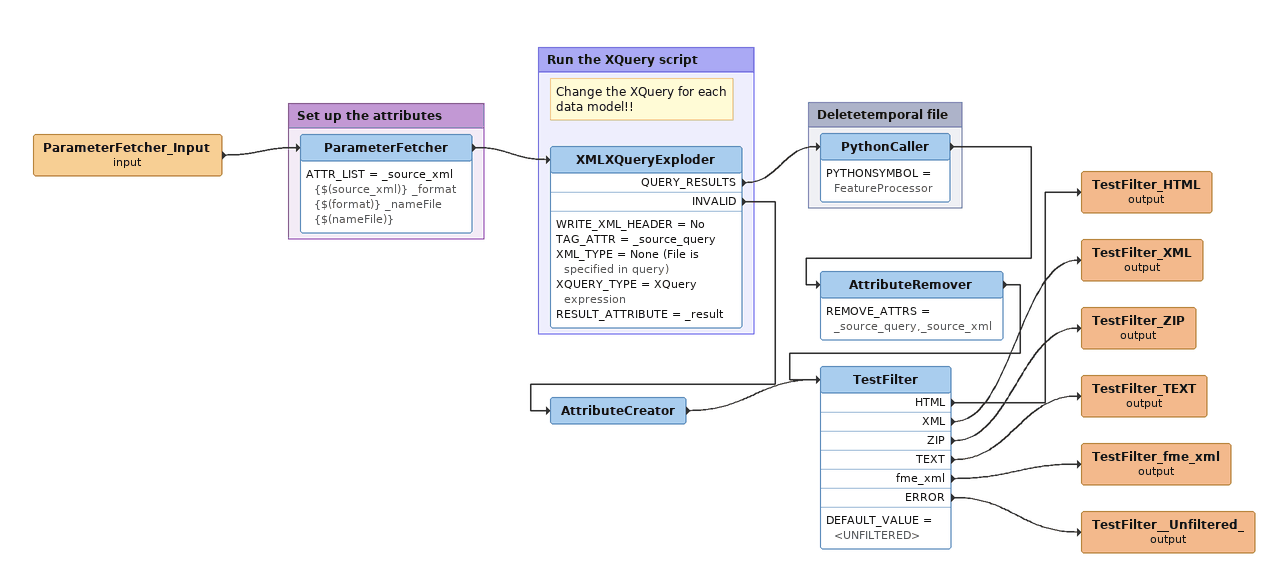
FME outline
ParameterFetcher_Input (input)
    -> ParameterFetcher
AttributeRemover
    REMOVE_ATTRS = _source_query,_source_xml
    -> TestFilter
AttributeCreator
    -> TestFilter
TestFilter
    DEFAULT_VALUE = <UNFILTERED>
    HTML -> TestFilter_HTML (output)
    XML -> TestFilter_XML (output)
    ZIP -> TestFilter_ZIP (output)
    TEXT -> TestFilter_TEXT (output)
    fme_xml -> TestFilter_fme_xml (output)
    ERROR -> TestFilter__Unfiltered_ (output)
TestFilter_HTML (output)
TestFilter_XML (output)
TestFilter_ZIP (output)
TestFilter_TEXT (output)
TestFilter_fme_xml (output)
TestFilter__Unfiltered_ (output)

Bookmark: Set up the attributes
ParameterFetcher
    ATTR_LIST = _source_xml {$(source_xml)} _format {$(format)} _nameFile {$(nameFile)}
    -> XMLXQueryExploder

Bookmark: Run the XQuery script
Note: Change the XQuery for each data model!!
XMLXQueryExploder
    WRITE_XML_HEADER = No
    TAG_ATTR = _source_query
    XML_TYPE = None (File is specified in query)
    XQUERY_TYPE = XQuery expression
    RESULT_ATTRIBUTE = _result
    QUERY_RESULTS -> PythonCaller
    INVALID -> AttributeCreator

Bookmark: Deletetemporal file
PythonCaller
    PYTHONSYMBOL = FeatureProcessor
    -> AttributeRemover
